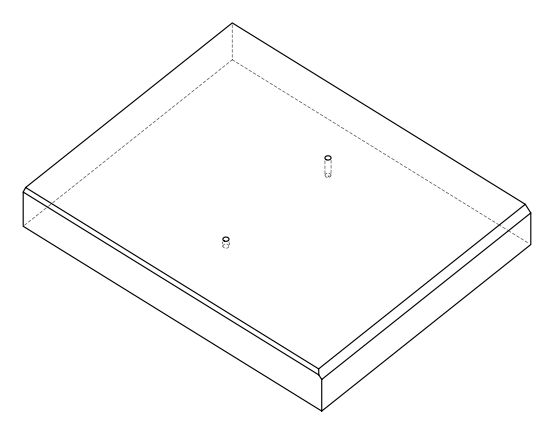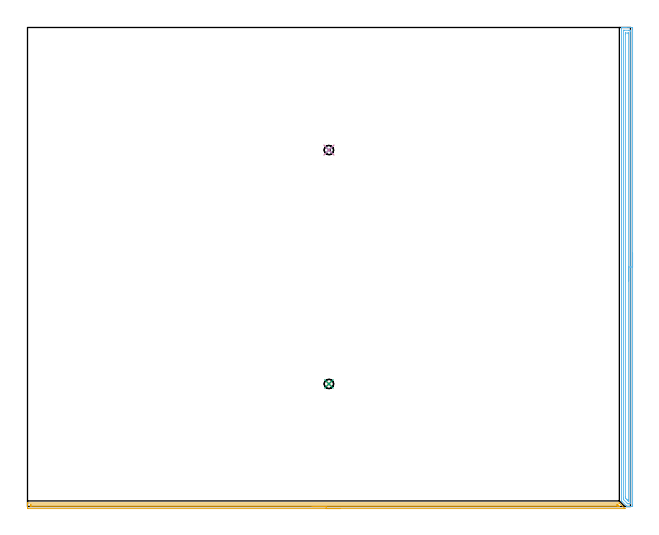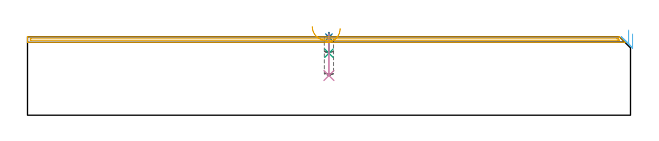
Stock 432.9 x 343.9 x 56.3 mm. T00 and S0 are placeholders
(PLAN: 6 operations, 2 tool changes, 15.7 min)
(1 SPOT_DRILL | STEP1POCKET | NXT0321_9005460120000 | 0.03 min | 1 mm3)
(2 SPOT_DRILL_1 | STEP1POCKET_1 | NXT0321_9005460120000 | 0.03 min | 0 mm3)
(3 DRILL_BLIND_HOLE_INTO_CENTER | STEP1POCKET | NXT0301_038 | 0.06 min | 382 mm3)
(4 DRILL_BLIND_HOLE_INTO_CENTER_1 | STEP1POCKET_1 | NXT0301_038 | 0.12 min | 939 mm3)
(5 AREA_MILL | FG_CHAMFER_SURFACE | UGT0205_001 | 6.99 min | 3455 mm3)
(6 AREA_MILL_1 | FG_CHAMFER_SURFACE_1 | UGT0205_001 | 8.45 min | 10961 mm3)
(TOOL NXT0321_9005460120000 | NC Spot Drill, 142deg, 12mm, Carbide, Uncoated | D12 PA142 FL30 Z2)
(TOOL NXT0301_038 | Carbide Drill 6.7mm [860.1-0670-034A1-MM 2214] | D6.7 PA140 FL53 Z2)
(TOOL UGT0205_001 | Chamfer Mill 20 x 3 x 45 deg. | D20 FL50 Z2)
(OP 1 SPOT_DRILL)
G17 G21 G94 G90
T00 M6
G54
G17 G0 G90 X216.4 Y88. S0 M3
G43 Z66.3 H0
G94 G81 G98 Z56.012 F250. R59.3
G80
M5
M2
(OP 2 SPOT_DRILL_1)
G17 G21 G94 G90
T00 M6
G54
G17 G0 G90 X216.4 Y255.9 S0 M3
G43 Z66.3 H0
G94 G81 G98 Z56.012 F250. R59.3
G80
M5
M2
(OP 3 DRILL_BLIND_HOLE_INTO_CENTER)
G17 G21 G94 G90
T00 M6
G54
G17 G0 G90 X216.4 Y88. S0 M3
G43 Z66.3 H1
G94 G81 G98 Z44.5 F250. R58.3
G80
M5
M2
(OP 4 DRILL_BLIND_HOLE_INTO_CENTER_1)
G17 G21 G94 G90
T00 M6
G54
G17 G0 G90 X216.4 Y255.9 S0 M3
G43 Z66.3 H1
G94 G81 G98 Z28.5 F250. R58.3
G80
M5
M2
(OP 5 AREA_MILL)
G17 G21 G94 G90
T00 M6
G54
G17 G0 G90 X224.45 Y-1.5 S1061 M3
G43 Z66.3 H0
Z62.3
G94 G1 X224.412 Z61.428 F250.
X224.298 Z60.563
X224.109 Z59.712
X223.847 Z58.88
X223.513 Z58.074
X223.11 Z57.3
X222.642 Z56.564
X222.111 Z55.872
X221.521 Z55.229
X220.878 Z54.64
X220.186 Z54.108
X219.45 Z53.64
X218.676 Z53.237
X217.87 Z52.903
X217.038 Z52.641
X216.187 Z52.452
X215.322 Z52.338
X214.45 Z52.3
X0.611
X0.342 Y-1.498
X0.01 Y-1.493 Z52.302
X0. Y-1.236 Z52.559
Y0.18 Z53.976
Y1.368 Z55.163
Y2.306 Z56.105
X0.003 Y2.405 Z56.197
X0.01 Y2.497 Z56.288
X0.165 Y2.5 Z56.3
X424.718
X424.895 Y2.497 Z56.289
X424.965 Y2.433 Z56.23
X425.164 Y2.236 Z56.036
X428.839 Y-1.438 Z52.359
X428.882 Y-1.493 Z52.304
X428.869 Y-1.496 Z52.303
X428.812 Y-1.499 Z52.299
X214.45 Y-1.5 Z52.3
Y-0.086 Z53.714
X2.397 Y-0.085 Z53.715
X2.105 Y-0.084 Z53.716
X2.038 Y-0.081 Z53.719
X2.012 Y-0.079 Z53.721
X2.009 Y-0.065 Z53.735
X2.003 Y0.015 Z53.815
X2.001 Y0.5 Z54.3
Y0.885 Z54.685
X2.003 Y1.014 Z54.814
X2.007 Y1.06 Z54.86
X2.011 Y1.08 Z54.88
X2.022 Y1.081 Z54.881
X2.096 Y1.083 Z54.883
X2.397 Y1.085 Z54.885
X2.687 Y1.086 Z54.886
X422.932 Y1.085 Z54.885
X423.223
X423.825 Y1.08 Z54.88
X423.86 Y1.079 Z54.879
X423.9 Y1.043 Z54.843
X423.982 Y0.965 Z54.765
X424.141 Y0.808 Z54.608
X424.45 Y0.5 Z54.3
X424.718 Y0.23 Z54.03
X425.014 Y-0.076 Z53.724
X424.718 Y-0.081 Z53.719
X424.425 Y-0.084 Z53.716
X423.825 Y-0.086 Z53.714
X423.534
X214.45
X213.579 Z53.752
X212.714 Z53.866
X211.862 Z54.055
X211.03 Z54.317
X210.224 Z54.651
X209.45 Z55.054
X208.714 Z55.523
X208.022 Z56.054
X207.379 Z56.643
X206.79 Z57.286
X206.259 Z57.978
X205.79 Z58.714
X205.387 Z59.488
X205.053 Z60.294
X204.791 Z61.126
X204.602 Z61.978
X204.488 Z62.843
X204.45 Z63.714
G0 Z66.3
M5
M2
(OP 6 AREA_MILL_1)
G17 G21 G94 G90
T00 M6
G54
G17 G0 G90 X434.4 Y181.95 S1061 M3
G43 Z66.3 H0
Z58.3
G94 G1 Y181.912 Z57.428 F250.
Y181.798 Z56.564
Y181.609 Z55.712
Y181.347 Z54.88
Y181.013 Z54.074
Y180.61 Z53.3
Y180.141 Z52.564
Y179.61 Z51.872
Y179.021 Z51.229
Y178.378 Z50.64
Y177.686 Z50.108
Y176.95 Z49.64
Y176.176 Z49.237
Y175.37 Z48.903
Y174.538 Z48.641
Y173.686 Z48.452
Y172.822 Z48.338
Y171.95 Z48.3
Y1.023
X434.399 Y0.605 Z48.301
X434.394 Y0.137 Z48.302
X434.391 Y0.009 Z48.305
X433.931 Y0. Z48.764
X433.362 Z49.335
X433.048 Z49.648
X432.48 Z50.217
X432.165 Z50.53
X431.537 Z51.162
X431.028 Z51.672
X430.4 Y0.01 Z52.299
X430.243 Y0.159 Z52.456
X429.795 Y0.605 Z52.905
X426.616 Y3.783 Z56.084
X426.459 Y3.943 Z56.238
X426.404 Y4.005 Z56.29
X426.4 Y4.175 Z56.3
Y343.741
X426.403 Y343.892 Z56.288
X426.409 Y343.893 Z56.281
X426.734 Y343.9 Z55.965
X427.123 Z55.576
X427.752 Z54.943
X428.949 Z53.748
X429.517 Z53.177
X433.647 Z49.05
X433.931 Y343.897 Z48.766
X434.391 Y343.891 Z48.306
X434.395 Y343.764 Z48.303
X434.399 Y343.295 Z48.301
X434.4 Y342.821 Z48.3
Y171.95
X432.986 Z49.714
X432.985 Y2.183 Z49.715
X432.984 Y2.079 Z49.716
X432.981 Y2.028 Z49.719
X432.98 Y2.011 Z49.72
X432.936 Y2.009 Z49.764
X432.55 Y2.001 Z50.15
X432.165 Y2. Z50.535
X431.668 Z51.032
X431.283 Y2.003 Z51.417
X430.897 Y2.01 Z51.803
X430.85 Y2.012 Z51.85
X430.824 Y2.033 Z51.876
X430.772 Y2.081 Z51.928
X430.667 Y2.183 Z52.033
X430.46 Y2.39 Z52.24
X427.998 Y4.853 Z54.702
X427.892 Y4.963 Z54.808
X427.841 Y5.02 Z54.859
X427.821 Y5.045 Z54.879
X427.814 Y5.96 Z54.886
X427.815 Y341.717 Z54.885
X427.816 Y341.821 Z54.884
X427.819 Y341.872 Z54.881
X427.82 Y341.889 Z54.88
X427.864 Y341.891 Z54.836
X428.25 Y341.898 Z54.45
X431.78 Y341.9 Z50.92
X432.165 Z50.535
X432.665 Y341.898 Z50.035
X432.879 Y341.89 Z49.821
X432.979 Y341.885 Z49.721
X432.985 Y341.574 Z49.715
Y341.51
X432.986 Y171.95 Z49.714
X431.572 Z51.128
X431.571 Y4.776 Z51.129
X431.566 Y4.175 Z51.134
X431.565 Y4.032 Z51.135
X431.555 Y4.01 Z51.145
X431.513 Y4.006 Z51.187
X431.451 Y4.005 Z51.249
X431.283 Y4.026 Z51.417
X431.128 Y4.175 Z51.572
X430.4 Y4.899 Z52.3
X430.232 Y5.067 Z52.468
X429.517 Y5.782 Z53.183
X429.341 Y5.96 Z53.359
X429.282 Y6.024 Z53.418
X429.237 Y6.074 Z53.463
X429.235 Y6.107 Z53.465
X429.232 Y6.248 Z53.468
X429.229 Y6.852 Z53.471
X429.228 Y7.144 Z53.472
X429.229 Y339.124 Z53.471
X429.234 Y339.725 Z53.466
X429.235 Y339.868 Z53.465
X429.245 Y339.89 Z53.455
X429.287 Y339.895 Z53.413
X429.346 Y339.899 Z53.354
X431.11 Y339.9 Z51.59
X431.283 Y339.898 Z51.417
X431.455 Y339.894 Z51.245
X431.564 Y339.89 Z51.136
X431.567 Y339.822 Z51.133
X431.569 Y339.725 Z51.131
X431.571 Y339.434 Z51.129
X431.572 Y171.95 Z51.128
Y171.078 Z51.166
Y170.213 Z51.28
Y169.362 Z51.469
Y168.53 Z51.732
Y167.724 Z52.065
Y166.95 Z52.468
Y166.214 Z52.937
Y165.522 Z53.468
Y164.879 Z54.057
Y164.29 Z54.701
Y163.758 Z55.393
Y163.29 Z56.128
Y162.887 Z56.902
Y162.553 Z57.708
Y162.291 Z58.54
Y162.102 Z59.392
Y161.988 Z60.257
Y161.95 Z61.128
G0 Z66.3
M5
M2
